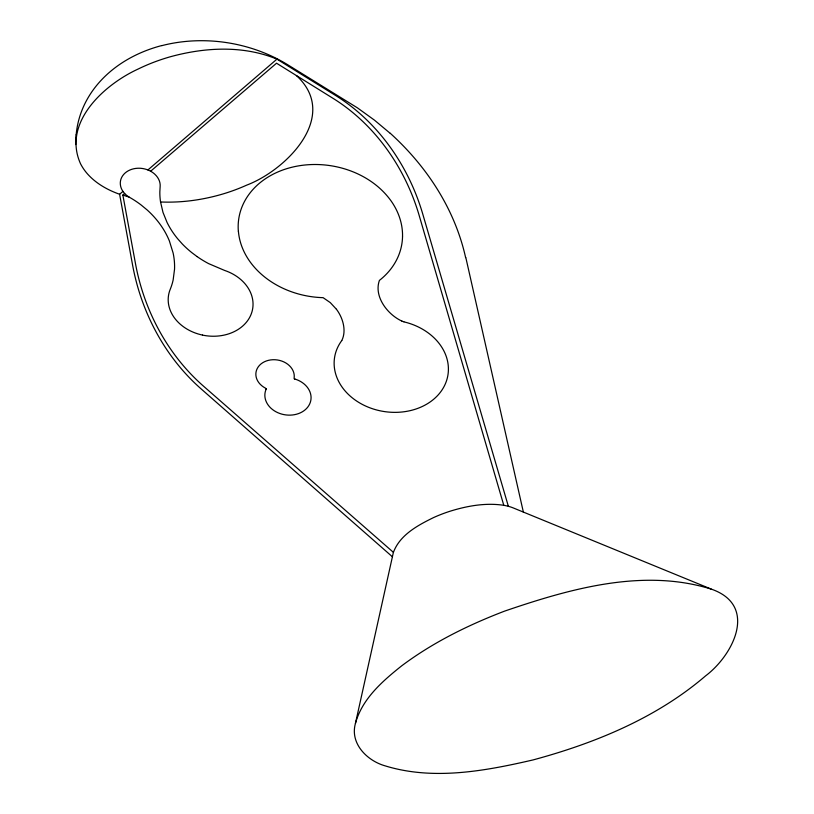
<?xml version="1.0" encoding="UTF-8"?>
<svg xmlns="http://www.w3.org/2000/svg" width="814" height="814" viewBox="0 0 814 814"><rect width="100%" height="100%" fill="white"/><g stroke="black" fill="none" stroke-linecap="round" stroke-linejoin="round"><path stroke-width="1.22" d="M392.409 556.786L201.821 389.509C164.998 357.407 140.995 311.996 132.417 264.123L119.607 194.261C107.713 190.038 96.306 183.679 87.77 174.237A58.71 47.019 8.3 0 1 80.576 163.848C61.976 122.741 104.1 84.625 138.166 69.027A187.413 150.061 8.3 0 1 169.668 56.949C204.446 47.283 243.01 45.096 276.933 59.137L334.625 94.882C378.225 121.673 409.035 166.351 423.077 215.14L508.363 506.308A33.089 26.496 8.3 0 1 513.288 507.946L711.273 589.112C758.19 605.301 733.74 654.68 705.534 675.915C656.399 718.06 594.963 743.202 533.048 759.93C485.144 771 433.323 780.697 385.154 765.862C367.124 760.795 349.776 743.518 355.423 723.473L393.182 553.286A29.691 23.769 8.3 0 1 393.416 552.36C399.867 534.9 417.826 525.295 433.608 517.551A149.959 120.075 8.3 0 1 450.142 511.202C467.165 505.921 485.317 502.645 503.133 505.209A43.234 34.626 8.3 0 1 508.363 506.308M355.423 723.473C362.088 698.829 382.488 681.125 401.719 665.811C432.936 642.429 468.243 625.04 504.568 611.131C569.82 588.817 643.091 567.836 711.273 589.112M341.829 340.466C345.96 332.193 343.793 321.642 339.357 313.766A49.98 40.028 8.3 0 0 336.436 309.259M119.607 194.261L122.945 191.392A20.187 16.158 8.3 0 1 120.574 185.918A19.882 15.914 8.3 0 1 140.12 168.254A19.567 15.67 8.3 0 1 140.822 168.315A20.136 16.127 8.3 0 1 147.324 169.739A20.197 16.168 8.3 0 1 147.904 169.953A20.218 16.188 8.3 0 1 150.631 171.235A20.269 16.229 8.3 0 1 154.772 174.186A20.157 16.138 8.3 0 1 160.134 186.813L159.839 191.829A94.393 75.58 8.3 0 0 160.551 201.974L162.993 212.383L167.063 222.446A100.936 80.82 8.3 0 0 177.615 238.706L182.356 244.037A100.336 80.342 8.3 0 0 191.799 252.625L197.08 256.583M147.904 169.953L276.933 59.137M393.416 552.36L204.039 386.63C167.613 354.975 143.854 310.114 135.338 262.83L122.863 195.055L124.654 193.508M150.631 171.235L276.536 63.207L332.417 97.955C375.386 124.45 405.728 168.569 419.546 216.738L503.785 505.321M160.551 201.974C182.082 202.91 203.703 199.817 224.308 193.559A183.628 147.039 8.3 0 0 246.622 185.165C286.772 169.912 340.15 115.791 296.418 75.57M294.19 378.836L294.831 379.019A23.199 18.58 8.3 0 1 311.06 396.967L311.07 397.395A23.199 18.58 8.3 0 1 283.954 414.621A23.199 18.58 8.3 0 1 266.351 388.736M401.902 321.092C387.454 314.499 373.626 296.398 379.416 280.403A82.55 66.107 8.3 0 0 390.069 269.953A82.652 66.188 8.3 0 0 393.488 265.252A82.814 66.31 8.3 0 0 402.543 236.141M390.221 133.354L374.43 120.126L357.407 107.845L287.535 64.642A136.711 109.473 8.3 0 0 268.233 54.579A135.846 108.781 8.3 0 0 229.843 43.132A134.931 108.048 8.3 0 0 172.273 43.335A134.483 107.682 8.3 0 0 161.905 45.625M336.436 309.259L330.311 302.635L323.097 297.659A82.285 65.893 8.3 0 1 320.614 297.568A82.692 66.219 8.3 0 1 238.421 231.43M465.832 257.611L523.361 512.077M294.831 379.019A2.503 2.004 8.3 0 1 294.241 378.195A2.066 1.648 8.3 0 1 294.159 377.828L294.159 377.808A19.271 15.425 8.3 0 0 279.711 360.439A19.271 15.425 8.3 0 0 257.275 368.447A19.271 15.425 8.3 0 0 265.333 388.075A1.781 1.425 8.3 0 1 265.557 388.268A2.493 1.994 8.3 0 1 266.107 389.255M197.08 256.573A96.876 77.574 8.3 0 0 208.628 263.624L224.562 270.421A42.694 34.188 8.3 0 1 238.828 277.94A42.684 34.178 8.3 0 1 239.56 278.52A42.511 34.035 8.3 0 1 248.412 319.505A42.511 34.035 8.3 0 1 202.493 335.103M202.493 335.073A42.674 34.178 8.3 0 1 181.634 325.366A42.532 34.056 8.3 0 1 170.228 289.316A88.879 71.164 8.3 0 0 173.138 280.036L174.542 269.21A98.382 78.785 8.3 0 0 173.128 253.042L169.383 240.944A100.163 80.199 8.3 0 0 147.161 209.971L141.087 204.955A93.844 75.142 8.3 0 0 131.258 198.321L129.599 197.375A20.248 16.219 8.3 0 1 122.955 191.392M128.968 196.998A89.214 71.439 8.3 0 1 122.863 195.055M266.127 389.316A3.582 2.869 8.3 0 1 266.351 388.756M238.36 231.43A82.926 66.402 8.3 0 1 238.166 226.211A82.743 66.26 8.3 0 1 256.451 185.907A82.519 66.076 8.3 0 1 259.656 183.069A82.407 65.985 8.3 0 1 387.25 196.021A82.855 66.341 8.3 0 1 391.147 201.017A82.936 66.412 8.3 0 1 402.452 232.224A82.855 66.341 8.3 0 1 402.533 236.111M403.846 321.835A16.148 12.932 8.3 0 1 401.913 321.082M404.049 321.896A57.356 45.93 8.3 0 1 445.421 383.679A57.356 45.93 8.3 0 1 367.755 406.969A57.356 45.93 8.3 0 1 341.778 340.567M75.712 144.566A136.793 109.534 8.3 0 1 76.058 134.859M76.17 134.87A135.083 108.16 8.3 0 1 161.864 45.533M390.293 133.303A295.106 236.304 8.3 0 1 465.628 257.621"/></g></svg>
